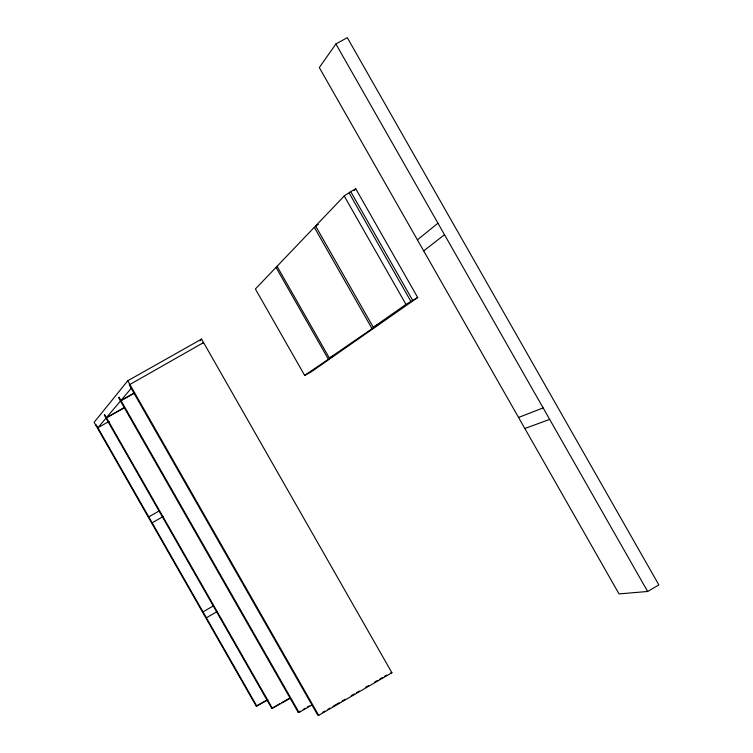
<?xml version="1.0" encoding="UTF-8"?>
<svg xmlns="http://www.w3.org/2000/svg" width="753" height="753" viewBox="0 0 753 753"><rect width="100%" height="100%" fill="white"/><g stroke="black" fill="none" stroke-linecap="round" stroke-linejoin="round"><path stroke-width="1.13" d="M335.904 43.975L319.3 67.572L619.041 593.919L647.646 591.472L658.856 584.912L347.284 37.65L335.904 43.975L647.646 591.472M202.886 343.264L203.564 342.559L129.224 384.858L317.785 715.209L318.717 715.35L391.908 672.74L201.588 339.095L127.756 380.773L94.144 422.292L256.246 706.201L267.993 699.876M95.829 425.247L96.196 424.796L256.924 706.305M120.471 401.029L106.437 417.642L124.612 407.364M131.21 388.332L120.941 400.483L134.194 392.991M199.987 340.798L201.588 339.095M277.725 266.43L276.022 267.39L255.389 288.992L304.654 375.408L311.601 371.596L417.699 297.52L355.764 188.796L350.719 191.629L344.215 195.996L315.573 225.985L373.3 327.301L377.987 324.637L329.381 358.08L277.066 266.298L314.302 227.312L316.175 226.258M354.145 190.481L355.764 188.796M417.416 239.859L437.954 223.189M423.704 250.909L444.496 234.682M304.654 375.408L333.645 355.661L329.381 358.08M373.3 327.301L405.971 304.4L417.699 297.52M272.812 707.886L279.928 703.763M281.951 702.577L289.067 698.445M272.539 708.592L104.667 414.555L104.272 415.044L271.795 708.479L290.573 698.106M312.175 704.827L299.035 712.47L119.049 397.17L118.588 397.725L298.179 712.347L300.202 711.171M303.224 709.411L305.238 708.234M307.262 707.058L309.276 705.89M322.849 712.263L324.882 711.077M327.922 709.307L329.955 708.131M332.995 706.352L339.076 702.813M342.126 701.043L345.166 699.273M351.246 695.725L354.296 693.955M356.32 692.779L359.36 691M365.45 687.461L368.49 685.691M374.58 682.143L377.62 680.373M379.644 679.197L382.693 677.418M384.717 676.241L386.75 675.065M257.253 705.617L267.296 699.791M203.009 611.869L213.099 606.061M206.378 617.78L217.476 611.389M148.774 516.887L158.892 511.118M152.153 522.798L163.279 516.445M121.487 400.455L134.712 392.981M124.452 407.702L106.032 418.122L97.881 427.751L109.044 421.445M315.573 225.985L318.397 224.394M518.553 417.454L543.139 407.928M524.841 428.495L549.671 419.402M390.807 672.702L391.908 672.74M298.179 712.347L299.035 712.47M127.756 380.773L318.717 715.35M350.719 191.629L412.672 300.372M349.241 193.173L410.978 301.558M344.215 195.996L405.971 304.4M314.302 227.312L371.85 328.317M276.022 267.39L328.195 358.917"/></g></svg>
